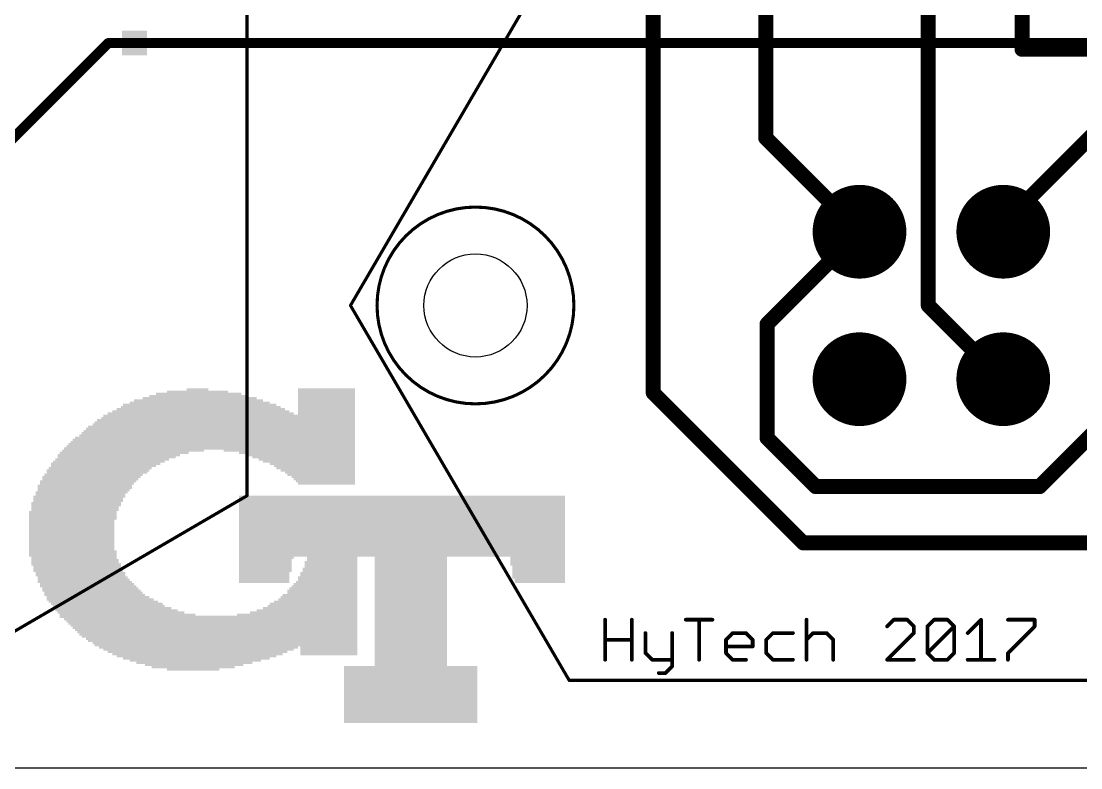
# Model space of a CAD drawing. Extents: x 0 to 107, y 0 to 139.
# Drawn here: x 23.84 to 66.91, y 0 to 30.35 of the extents above; entities that cross this region are included whole.
import ezdxf

# ---------------------------------------------------------------- set-up
doc = ezdxf.new("R2010")
doc.units = 0
for name, color, linetype in [('1', 14, 'CONTINUOUS'), ('16', 174, 'CONTINUOUS'), ('17', 94, 'CONTINUOUS'), ('18', 94, 'CONTINUOUS'), ('20', 178, 'CONTINUOUS'), ('21', 250, 'CONTINUOUS'), ('22', 250, 'CONTINUOUS'), ('51', 250, 'CONTINUOUS')]:
    doc.layers.add(name, color=color, linetype=linetype)

# ---------------------------------------------------------------- blocks, each defined once
blk = doc.blocks.new('RECT')
blk.add_solid([(-0.5, -0.5), (0.5, -0.5), (-0.5, 0.5), (0.5, 0.5)])
blk = doc.blocks.new('ROUNDP')
at = {"const_width": 0.5}
blk.add_lwpolyline([(0, -0.25, 1), (0, 0.25, 1), (0, -0.25)], format="xyb", dxfattribs=at)
blk = doc.blocks.new('SQUAREV')
blk.add_solid([(-0.5, -0.5), (0.5, -0.5), (-0.5, 0.5), (0.5, 0.5)])

msp = doc.modelspace()

# ---------------------------------------------------------------- linework, layer by layer
at = {"layer": '1'}
for points, const_width in [([(54.102, 25.6032), (54.102, 35.052)], 0.6096), ([(49.53, 15.24), (49.53, 33.02)], 0.6096), ([(60.706, 33.02), (60.706, 18.796)], 0.6096), ([(64.516, 29.21), (64.516, 33.02)], 0.6096), ([(27.3812, 29.464), (20.7772, 22.86)], 0.4064), ([(28.448, 29.464), (27.3812, 29.464)], 0.4064), ([(63.754, 22.098), (70.866, 29.21)], 0.6096), ([(70.866, 29.21), (64.516, 29.21)], 0.6096), ([(57.912, 21.7932), (54.102, 25.6032)], 0.6096), ([(63.754, 21.7932), (63.754, 22.098)], 0.6096), ([(54.1528, 18.034), (57.912, 21.7932)], 0.6096), ([(60.706, 18.796), (63.7032, 15.7988)], 0.6096), ([(54.1528, 18.034), (54.1528, 13.4112)], 0.6096), ([(63.7032, 15.7988), (63.754, 15.7988)], 0.6096), ([(69.596, 15.7988), (65.2272, 11.43)], 0.6096), ([(55.626, 9.144), (49.53, 15.24)], 0.6096), ([(54.1528, 13.4112), (56.134, 11.43)], 0.6096), ([(56.134, 11.43), (65.2272, 11.43)], 0.6096), ([(74.6252, 9.144), (55.626, 9.144)], 0.6096)]:
    msp.add_lwpolyline(points, dxfattribs=dict(at, const_width=const_width))
for points, const_width in [([(27.3812, 29.5656, 1), (27.3812, 29.3624)], 0.2032), ([(27.453, 29.3922, 1), (27.3094, 29.5358)], 0.2032), ([(28.448, 29.3624, 1), (28.448, 29.5656)], 0.2032), ([(64.516, 29.3624, 1), (64.516, 29.0576)], 0.3048), ([(64.3636, 29.21, 1), (64.6684, 29.21)], 0.3048), ([(54.2098, 25.711, 1), (53.9942, 25.4954)], 0.3048), ([(53.9496, 25.6032, 1), (54.2544, 25.6032)], 0.3048), ([(63.9064, 22.098, 1), (63.6016, 22.098)], 0.3048), ([(58.0198, 21.6854, 1), (57.8042, 21.901)], 0.3048), ([(57.8042, 21.6854, 1), (58.0198, 21.901)], 0.3048), ([(63.6462, 22.2058, 1), (63.8618, 21.9902)], 0.3048), ([(63.6016, 21.7932, 1), (63.9064, 21.7932)], 0.3048), ([(60.8138, 18.9038, 1), (60.5982, 18.6882)], 0.3048), ([(60.5536, 18.796, 1), (60.8584, 18.796)], 0.3048), ([(54.045, 18.1418, 1), (54.2606, 17.9262)], 0.3048), ([(54.3052, 18.034, 1), (54.0004, 18.034)], 0.3048), ([(63.7032, 15.9512, 1), (63.7032, 15.6464)], 0.3048), ([(63.5954, 15.691, 1), (63.811, 15.9066)], 0.3048), ([(63.754, 15.6464, 1), (63.754, 15.9512)], 0.3048), ([(49.6378, 15.3478, 1), (49.4222, 15.1322)], 0.3048), ([(49.3776, 15.24, 1), (49.6824, 15.24)], 0.3048), ([(54.2606, 13.519, 1), (54.045, 13.3034)], 0.3048), ([(54.0004, 13.4112, 1), (54.3052, 13.4112)], 0.3048), ([(56.134, 11.5824, 1), (56.134, 11.2776)], 0.3048), ([(56.0262, 11.3222, 1), (56.2418, 11.5378)], 0.3048), ([(65.1194, 11.5378, 1), (65.335, 11.3222)], 0.3048), ([(65.2272, 11.2776, 1), (65.2272, 11.5824)], 0.3048), ([(55.626, 9.2964, 1), (55.626, 8.9916)], 0.3048), ([(55.5182, 9.0362, 1), (55.7338, 9.2518)], 0.3048)]:
    msp.add_lwpolyline(points, format="xyb", dxfattribs=dict(at, const_width=const_width))
at = {"layer": '16', "const_width": 0.4064}
msp.add_lwpolyline([(67.564, 29.464), (28.448, 29.464)], dxfattribs=at)
at = {"layer": '16', "const_width": 0.2032}
msp.add_lwpolyline([(28.448, 29.5656, 1), (28.448, 29.3624)], format="xyb", dxfattribs=at)
at = {"layer": '20'}
msp.add_line((0, 0), (107.168, 0), dxfattribs=at)
msp.add_circle((42.3037, 18.796), 2.0955, dxfattribs=at)
at = {"layer": '21', "const_width": 0.127}
msp.add_lwpolyline([(42.3037, 14.796, 1), (42.3037, 22.796, 1), (42.3037, 14.796)], format="xyb", dxfattribs=at)
at = {"layer": '22', "const_width": 0.127}
for points in [[(33.02, 58.0263), (33.02, 11.0617)], [(46.1137, 34.036), (37.2237, 18.796)], [(46.1137, 3.556), (37.2237, 18.796)], [(33.02, 11.0617), (17.78, 2.1717)], [(93.0783, 3.556), (46.1137, 3.556)]]:
    msp.add_lwpolyline(points, dxfattribs=at)
at = {"layer": '22'}
for points, const_width in [([(42.3037, 14.796, 1), (42.3037, 22.796, 1), (42.3037, 14.796)], 0.127), ([(37.2511, 18.812, 1), (37.1963, 18.78)], 0.0635), ([(37.1963, 18.812, 1), (37.2511, 18.78)], 0.0635), ([(32.9883, 11.0617, 1), (33.0518, 11.0617)], 0.0635), ([(33.036, 11.0343, 1), (33.004, 11.0891)], 0.0635), ([(46.1137, 3.5878, 1), (46.1137, 3.5242)], 0.0635), ([(46.0863, 3.54, 1), (46.1411, 3.572)], 0.0635)]:
    msp.add_lwpolyline(points, format="xyb", dxfattribs=dict(at, const_width=const_width))
at = {"layer": '51', "const_width": 0.1524}
for points in [[(47.5742, 4.3942), (47.5742, 6.0212)], [(48.6589, 6.0212), (48.6589, 4.3942)], [(50.8485, 6.0212), (51.9332, 6.0212)], [(51.3908, 4.3942), (51.3908, 6.0212)], [(55.76, 6.0212), (55.76, 4.3942)], [(59.3055, 6.0212), (59.0343, 5.75)], [(59.8478, 6.0212), (59.3055, 6.0212)], [(60.119, 5.75), (59.8478, 6.0212)], [(60.6715, 5.75), (60.9426, 6.0212)], [(60.9426, 6.0212), (61.4849, 6.0212)], [(61.4849, 6.0212), (61.7561, 5.75)], [(62.3086, 5.4789), (62.8509, 6.0212)], [(62.8509, 6.0212), (62.8509, 4.3942)], [(63.9458, 6.0212), (65.0304, 6.0212)], [(65.0304, 6.0212), (65.0304, 5.75)], [(60.119, 5.4789), (60.119, 5.75)], [(60.6715, 4.6654), (60.6715, 5.75)], [(60.6715, 4.6654), (61.7561, 5.75)], [(61.7561, 5.75), (61.7561, 4.6654)], [(65.0304, 5.75), (63.9458, 4.6654)], [(47.5742, 5.2077), (48.6589, 5.2077)], [(49.2114, 5.4789), (49.2114, 4.6654)], [(50.296, 5.4789), (50.296, 4.123)], [(52.4857, 5.2077), (52.7568, 5.4789)], [(52.4857, 4.6654), (52.4857, 5.2077)], [(52.7568, 5.4789), (53.2992, 5.4789)], [(53.2992, 5.4789), (53.5703, 5.2077)], [(53.5703, 5.2077), (53.5703, 4.9365)], [(54.394, 5.4789), (54.1228, 5.2077)], [(54.1228, 5.2077), (54.1228, 4.6654)], [(55.2075, 5.4789), (54.394, 5.4789)], [(55.76, 5.2077), (56.0311, 5.4789)], [(56.0311, 5.4789), (56.5735, 5.4789)], [(56.5735, 5.4789), (56.8446, 5.2077)], [(56.8446, 5.2077), (56.8446, 4.3942)], [(59.0343, 4.3942), (60.119, 5.4789)], [(49.2114, 4.6654), (49.4825, 4.3942)], [(53.5703, 4.9365), (52.4857, 4.9365)], [(52.7568, 4.3942), (52.4857, 4.6654)], [(54.1228, 4.6654), (54.394, 4.3942)], [(60.9426, 4.3942), (60.6715, 4.6654)], [(61.7561, 4.6654), (61.4849, 4.3942)], [(63.9458, 4.6654), (63.9458, 4.3942)], [(49.4825, 4.3942), (50.296, 4.3942)], [(53.2992, 4.3942), (52.7568, 4.3942)], [(54.394, 4.3942), (55.2075, 4.3942)], [(60.119, 4.3942), (59.0343, 4.3942)], [(61.4849, 4.3942), (60.9426, 4.3942)], [(62.3086, 4.3942), (63.3933, 4.3942)], [(50.0249, 3.8519), (49.7537, 3.8519)], [(50.296, 4.123), (50.0249, 3.8519)]]:
    msp.add_lwpolyline(points, dxfattribs=at)
at = {"layer": '51', "const_width": 0.0762}
for points in [[(47.6123, 6.0212, 1), (47.5361, 6.0212)], [(48.697, 6.0212, 1), (48.6208, 6.0212)], [(50.8485, 6.0593, 1), (50.8485, 5.9831)], [(51.4289, 6.0212, 1), (51.3527, 6.0212)], [(51.9332, 5.9831, 1), (51.9332, 6.0593)], [(55.7981, 6.0212, 1), (55.7219, 6.0212)], [(59.3055, 6.0593, 1), (59.3055, 5.9831)], [(59.3324, 5.9942, 1), (59.2785, 6.0481)], [(59.8747, 6.0481, 1), (59.8208, 5.9942)], [(59.8478, 5.9831, 1), (59.8478, 6.0593)], [(60.9426, 6.0593, 1), (60.9426, 5.9831)], [(60.9696, 5.9942, 1), (60.9157, 6.0481)], [(61.5119, 6.0481, 1), (61.458, 5.9942)], [(61.4849, 5.9831, 1), (61.4849, 6.0593)], [(62.889, 6.0212, 1), (62.8128, 6.0212)], [(62.8779, 5.9942, 1), (62.824, 6.0481)], [(63.9458, 6.0593, 1), (63.9458, 5.9831)], [(65.0685, 6.0212, 1), (64.9923, 6.0212)], [(65.0304, 5.9831, 1), (65.0304, 6.0593)], [(59.0074, 5.777, 1), (59.0612, 5.7231)], [(60.1571, 5.75, 1), (60.0809, 5.75)], [(60.092, 5.7231, 1), (60.1459, 5.777)], [(60.6445, 5.777, 1), (60.6984, 5.7231)], [(60.7096, 5.75, 1), (60.6334, 5.75)], [(61.7942, 5.75, 1), (61.718, 5.75)], [(61.7831, 5.7231, 1), (61.7292, 5.777)], [(61.7292, 5.7231, 1), (61.783, 5.777)], [(64.9923, 5.75, 1), (65.0685, 5.75)], [(65.0574, 5.7231, 1), (65.0035, 5.777)], [(47.5742, 5.2458, 1), (47.5742, 5.1696)], [(48.6589, 5.1696, 1), (48.6589, 5.2458)], [(49.2495, 5.4789, 1), (49.1733, 5.4789)], [(50.3341, 5.4789, 1), (50.2579, 5.4789)], [(52.5238, 5.2077, 1), (52.4476, 5.2077)], [(52.4587, 5.2346, 1), (52.5126, 5.1808)], [(52.7568, 5.517, 1), (52.7568, 5.4408)], [(52.7838, 5.4519, 1), (52.7299, 5.5058)], [(53.3261, 5.5058, 1), (53.2722, 5.4519)], [(53.2992, 5.4408, 1), (53.2992, 5.517)], [(53.6084, 5.2077, 1), (53.5322, 5.2077)], [(53.5434, 5.1808, 1), (53.5973, 5.2346)], [(54.1609, 5.2077, 1), (54.0847, 5.2077)], [(54.0959, 5.2346, 1), (54.1498, 5.1808)], [(54.394, 5.517, 1), (54.394, 5.4408)], [(54.4209, 5.4519, 1), (54.367, 5.5058)], [(55.2075, 5.4408, 1), (55.2075, 5.517)], [(55.733, 5.2346, 1), (55.7869, 5.1808)], [(56.0311, 5.517, 1), (56.0311, 5.4408)], [(56.0581, 5.4519, 1), (56.0042, 5.5058)], [(56.6004, 5.5058, 1), (56.5465, 5.4519)], [(56.5735, 5.4408, 1), (56.5735, 5.517)], [(56.8827, 5.2077, 1), (56.8065, 5.2077)], [(56.8177, 5.1808, 1), (56.8716, 5.2346)], [(60.0809, 5.4789, 1), (60.1571, 5.4789)], [(60.1459, 5.4519, 1), (60.092, 5.5058)], [(62.2817, 5.5058, 1), (62.3355, 5.4519)], [(49.2383, 4.6923, 1), (49.1844, 4.6384)], [(52.5126, 4.6923, 1), (52.4587, 4.6384)], [(52.4857, 4.9746, 1), (52.4857, 4.8984)], [(53.5322, 4.9365, 1), (53.6084, 4.9365)], [(53.5703, 4.8984, 1), (53.5703, 4.9746)], [(54.1498, 4.6923, 1), (54.0959, 4.6384)], [(60.6984, 4.6923, 1), (60.6445, 4.6384)], [(61.783, 4.6384, 1), (61.7292, 4.6923)], [(63.9839, 4.6654, 1), (63.9077, 4.6654)], [(47.5361, 4.3942, 1), (47.6123, 4.3942)], [(48.6208, 4.3942, 1), (48.697, 4.3942)], [(49.1733, 4.6654, 1), (49.2495, 4.6654)], [(49.4825, 4.4323, 1), (49.4825, 4.3561)], [(49.4556, 4.3673, 1), (49.5095, 4.4211)], [(50.296, 4.3561, 1), (50.296, 4.4323)], [(51.3527, 4.3942, 1), (51.4289, 4.3942)], [(52.4476, 4.6654, 1), (52.5238, 4.6654)], [(52.7568, 4.4323, 1), (52.7568, 4.3561)], [(52.7299, 4.3673, 1), (52.7838, 4.4211)], [(53.2992, 4.3561, 1), (53.2992, 4.4323)], [(54.0847, 4.6654, 1), (54.1609, 4.6654)], [(54.394, 4.4323, 1), (54.394, 4.3561)], [(54.367, 4.3673, 1), (54.4209, 4.4211)], [(55.2075, 4.3561, 1), (55.2075, 4.4323)], [(55.7219, 4.3942, 1), (55.7981, 4.3942)], [(56.8065, 4.3942, 1), (56.8827, 4.3942)], [(59.0343, 4.4323, 1), (59.0343, 4.3561)], [(59.0074, 4.4211, 1), (59.0612, 4.3673)], [(60.119, 4.3561, 1), (60.119, 4.4323)], [(60.6445, 4.6923, 1), (60.6984, 4.6384)], [(60.6334, 4.6654, 1), (60.7096, 4.6654)], [(60.9426, 4.4323, 1), (60.9426, 4.3561)], [(60.9157, 4.3673, 1), (60.9696, 4.4211)], [(61.458, 4.4211, 1), (61.5119, 4.3673)], [(61.4849, 4.3561, 1), (61.4849, 4.4323)], [(61.718, 4.6654, 1), (61.7942, 4.6654)], [(62.3086, 4.4323, 1), (62.3086, 4.3561)], [(62.8128, 4.3942, 1), (62.889, 4.3942)], [(63.3933, 4.3561, 1), (63.3933, 4.4323)], [(63.9188, 4.6923, 1), (63.9727, 4.6384)], [(63.9077, 4.3942, 1), (63.9839, 4.3942)], [(49.7537, 3.89, 1), (49.7537, 3.8138)], [(49.9979, 3.8788, 1), (50.0518, 3.8249)], [(50.0249, 3.8138, 1), (50.0249, 3.89)], [(50.2579, 4.123, 1), (50.3341, 4.123)], [(50.323, 4.0961, 1), (50.2691, 4.15)]]:
    msp.add_lwpolyline(points, format="xyb", dxfattribs=at)

# ---------------------------------------------------------------- block references
at = {"layer": '17', "xscale": 3.81, "yscale": 3.81, "rotation": 180}
for p in [(57.912, 21.7932), (57.912, 21.7932), (63.754, 21.7932), (63.754, 21.7932), (57.912, 15.7988), (57.912, 15.7988), (63.754, 15.7988), (63.754, 15.7988)]:
    msp.add_blockref('ROUNDP', p, dxfattribs=at)
at = {"layer": '18', "xscale": 1.0064, "yscale": 1.0064}
msp.add_blockref('SQUAREV', (28.448, 29.464), dxfattribs=at)
msp.add_blockref('SQUAREV', (28.448, 29.464), dxfattribs=at)
at = {"layer": '51', "yscale": 0.0889}
for p, xscale in [((31.0515, 15.113), 4.0005), ((31.0515, 15.2019), 3.4671), ((31.0071, 15.2908), 2.4892), ((31.0071, 15.3797), 0.889), ((36.2522, 15.3797), 2.3114), ((36.2522, 15.2908), 2.3114), ((36.2522, 15.2019), 2.3114), ((36.2522, 15.113), 2.3114), ((31.1404, 14.6685), 6.4897), ((31.096, 14.7574), 6.223), ((31.096, 14.8463), 5.6896), ((31.0515, 14.9352), 5.2451), ((31.096, 15.0241), 4.6228), ((36.2522, 15.0241), 2.3114), ((36.2522, 14.9352), 2.3114), ((36.2522, 14.8463), 2.3114), ((36.2522, 14.7574), 2.3114), ((36.2522, 14.6685), 2.3114), ((32.2517, 14.224), 10.3124), ((32.2961, 14.3129), 10.2235), ((31.1404, 14.4018), 7.5565), ((31.1404, 14.4907), 7.2009), ((31.1404, 14.5796), 6.8453), ((36.2522, 14.5796), 2.3114), ((36.2522, 14.4907), 2.3114), ((36.2522, 14.4018), 2.3114), ((31.9405, 13.7795), 10.9347), ((31.985, 13.8684), 10.8458), ((32.0739, 13.9573), 10.668), ((32.1183, 14.0462), 10.5791), ((32.1628, 14.1351), 10.4902), ((31.6738, 13.335), 11.4681), ((31.7183, 13.4239), 11.3792), ((31.8072, 13.5128), 11.2014), ((31.8516, 13.6017), 11.1125), ((31.8961, 13.6906), 11.0236), ((28.3845, 12.8905), 5.7785), ((31.496, 12.9794), 11.8237), ((31.5404, 13.0683), 11.7348), ((31.5849, 13.1572), 11.6459), ((31.6294, 13.2461), 11.557), ((34.7409, 12.8905), 5.334), ((27.4066, 12.446), 4.5339), ((27.54, 12.5349), 4.6228), ((27.8067, 12.7127), 4.9784), ((27.7178, 12.6238), 4.8006), ((28.0289, 12.8016), 5.2451), ((35.052, 12.8016), 4.7117), ((35.2298, 12.7127), 4.3561), ((35.3187, 12.6238), 4.1783), ((35.452, 12.5349), 3.9116), ((35.541, 12.446), 3.7338), ((26.9621, 12.0904), 4.1783), ((27.051, 12.1793), 4.1783), ((27.2733, 12.3571), 4.445), ((27.1844, 12.2682), 4.2672), ((35.6743, 12.3571), 3.4671), ((35.7632, 12.2682), 3.2893), ((35.8077, 12.1793), 3.2004), ((35.8966, 12.0904), 3.0226), ((26.5621, 11.6459), 3.9116), ((26.6954, 11.8237), 4.0005), ((26.651, 11.7348), 3.9116), ((26.7843, 11.9126), 4.0005), ((26.9177, 12.0015), 4.0894), ((35.9855, 12.0015), 2.8448), ((36.0299, 11.9126), 2.7559), ((36.1188, 11.8237), 2.5781), ((36.1633, 11.7348), 2.4892), ((36.2077, 11.6459), 2.4003), ((26.2954, 11.2014), 3.7338), ((26.4287, 11.4681), 3.8227), ((26.4287, 11.3792), 3.8227), ((26.3843, 11.2903), 3.7338), ((26.5176, 11.557), 3.8227), ((36.2522, 11.557), 2.3114), ((26.0731, 10.7569), 3.6449), ((26.162, 10.9347), 3.6449), ((26.162, 10.8458), 3.6449), ((26.2065, 11.0236), 3.7338), ((26.2509, 11.1125), 3.6449), ((39.3192, 11.0236), 13.2461), ((39.3192, 10.9347), 13.2461), ((39.3192, 10.8458), 13.2461), ((39.3192, 10.7569), 13.2461), ((25.9398, 10.4013), 3.556), ((25.9398, 10.3124), 3.556), ((26.0731, 10.668), 3.6449), ((26.0287, 10.5791), 3.556), ((26.0287, 10.4902), 3.556), ((39.3192, 10.668), 13.2461), ((39.3192, 10.5791), 13.2461), ((39.3192, 10.4902), 13.2461), ((39.3192, 10.4013), 13.2461), ((39.3192, 10.3124), 13.2461), ((25.8953, 10.0457), 3.4671), ((25.8953, 9.9568), 3.4671), ((25.8953, 9.8679), 3.4671), ((25.9398, 10.2235), 3.556), ((25.9398, 10.1346), 3.556), ((39.3192, 10.2235), 13.2461), ((39.3192, 10.1346), 13.2461), ((39.3192, 10.0457), 13.2461), ((39.3192, 9.9568), 13.2461), ((39.3192, 9.8679), 13.2461), ((25.8953, 9.779), 3.4671), ((25.8953, 9.6901), 3.4671), ((25.8953, 9.6012), 3.4671), ((25.8953, 9.5123), 3.4671), ((39.3192, 9.779), 13.2461), ((39.3192, 9.6901), 13.2461), ((39.3192, 9.6012), 13.2461), ((39.3192, 9.5123), 13.2461), ((25.8953, 9.4234), 3.4671), ((25.8953, 9.3345), 3.4671), ((25.8953, 9.2456), 3.4671), ((25.8953, 9.1567), 3.4671), ((25.8953, 9.0678), 3.4671), ((39.3192, 9.4234), 13.2461), ((39.3192, 9.3345), 13.2461), ((39.3192, 9.2456), 13.2461), ((39.3192, 9.1567), 13.2461), ((39.3192, 9.0678), 13.2461), ((25.8953, 8.9789), 3.4671), ((25.8953, 8.89), 3.4671), ((25.9398, 8.8011), 3.556), ((25.9398, 8.7122), 3.556), ((25.9398, 8.6233), 3.556), ((39.3192, 8.9789), 13.2461), ((39.3192, 8.89), 13.2461), ((39.3192, 8.8011), 13.2461), ((39.3192, 8.7122), 13.2461), ((39.3192, 8.6233), 13.2461), ((25.9842, 8.5344), 3.4671), ((26.0287, 8.4455), 3.556), ((26.0287, 8.3566), 3.556), ((26.0731, 8.2677), 3.6449), ((26.1176, 8.1788), 3.556), ((33.8074, 8.5344), 2.2225), ((33.763, 8.4455), 2.1336), ((33.763, 8.3566), 2.1336), ((33.763, 8.2677), 2.1336), ((33.763, 8.1788), 2.1336), ((36.43, 8.3566), 2.1336), ((36.43, 8.2677), 2.1336), ((36.43, 8.1788), 2.1336), ((36.4744, 8.5344), 2.0447), ((36.4744, 8.4455), 2.0447), ((39.6748, 8.5344), 2.9337), ((39.6748, 8.4455), 2.9337), ((39.6748, 8.3566), 2.9337), ((39.6748, 8.2677), 2.9337), ((39.6748, 8.1788), 2.9337), ((44.831, 8.5344), 2.2225), ((44.831, 8.4455), 2.2225), ((44.831, 8.3566), 2.2225), ((44.831, 8.2677), 2.2225), ((44.8755, 8.1788), 2.1336), ((26.162, 8.0899), 3.6449), ((26.162, 8.001), 3.6449), ((26.2509, 7.9121), 3.6449), ((26.2509, 7.8232), 3.6449), ((26.3398, 7.7343), 3.6449), ((33.7185, 7.9121), 2.0447), ((33.7185, 7.8232), 2.0447), ((33.7185, 7.7343), 2.0447), ((33.763, 8.0899), 2.1336), ((33.763, 8.001), 2.1336), ((36.2966, 7.7343), 2.4003), ((36.3411, 7.9121), 2.3114), ((36.3411, 7.8232), 2.3114), ((36.3855, 8.0899), 2.2225), ((36.3855, 8.001), 2.2225), ((39.6748, 8.0899), 2.9337), ((39.6748, 8.001), 2.9337), ((39.6748, 7.9121), 2.9337), ((39.6748, 7.8232), 2.9337), ((39.6748, 7.7343), 2.9337), ((44.8755, 8.0899), 2.1336), ((44.8755, 8.001), 2.1336), ((44.8755, 7.9121), 2.1336), ((44.8755, 7.8232), 2.1336), ((44.8755, 7.7343), 2.1336), ((26.3843, 7.6454), 3.7338), ((26.4287, 7.5565), 3.8227), ((26.5176, 7.4676), 3.8227), ((26.5621, 7.3787), 3.9116), ((26.651, 7.2898), 3.9116), ((33.7185, 7.6454), 2.0447), ((33.7185, 7.5565), 2.0447), ((36.1188, 7.2898), 2.7559), ((36.1633, 7.3787), 2.667), ((36.2077, 7.4676), 2.5781), ((36.2522, 7.5565), 2.4892), ((36.2966, 7.6454), 2.4003), ((39.6748, 7.6454), 2.9337), ((39.6748, 7.5565), 2.9337), ((39.6748, 7.4676), 2.9337), ((39.6748, 7.3787), 2.9337), ((39.6748, 7.2898), 2.9337), ((44.9199, 7.6454), 2.0447), ((44.9199, 7.5565), 2.0447), ((26.6954, 7.2009), 4.0005), ((26.7843, 7.112), 4.0005), ((26.8288, 7.0231), 4.0894), ((26.9621, 6.9342), 4.1783), ((35.941, 6.9342), 3.1115), ((35.9855, 7.0231), 3.0226), ((36.0744, 7.2009), 2.8448), ((36.0744, 7.112), 2.8448), ((39.6748, 7.2009), 2.9337), ((39.6748, 7.112), 2.9337), ((39.6748, 7.0231), 2.9337), ((39.6748, 6.9342), 2.9337), ((27.051, 6.8453), 4.3561), ((27.1844, 6.7564), 4.445), ((27.3177, 6.6675), 4.5339), ((27.4066, 6.5786), 4.5339), ((27.54, 6.4897), 4.8006), ((35.5854, 6.4897), 3.8227), ((35.6743, 6.5786), 3.6449), ((35.7188, 6.6675), 3.556), ((35.8077, 6.7564), 3.3782), ((35.8966, 6.8453), 3.2004), ((39.6748, 6.8453), 2.9337), ((39.6748, 6.7564), 2.9337), ((39.6748, 6.6675), 2.9337), ((39.6748, 6.5786), 2.9337), ((39.6748, 6.4897), 2.9337), ((27.7178, 6.4008), 4.9784), ((27.8956, 6.3119), 5.1562), ((28.1623, 6.223), 5.5118), ((31.4516, 6.1341), 12.0904), ((31.5404, 6.0452), 11.9126), ((35.052, 6.223), 4.8895), ((35.3187, 6.3119), 4.3561), ((35.452, 6.4008), 4.0894), ((39.6748, 6.4008), 2.9337), ((39.6748, 6.3119), 2.9337), ((39.6748, 6.223), 2.9337), ((39.6748, 6.1341), 2.9337), ((39.6748, 6.0452), 2.9337), ((31.5849, 5.9563), 11.8237), ((31.6294, 5.8674), 11.7348), ((31.6738, 5.7785), 11.6459), ((31.7183, 5.6896), 11.557), ((31.7627, 5.6007), 11.4681), ((39.6748, 5.9563), 2.9337), ((39.6748, 5.8674), 2.9337), ((39.6748, 5.7785), 2.9337), ((39.6748, 5.6896), 2.9337), ((39.6748, 5.6007), 2.9337), ((31.8072, 5.5118), 11.3792), ((31.8516, 5.4229), 11.2903), ((31.8961, 5.334), 11.2014), ((31.985, 5.2451), 11.0236), ((32.0294, 5.1562), 10.9347), ((39.6748, 5.5118), 2.9337), ((39.6748, 5.4229), 2.9337), ((39.6748, 5.334), 2.9337), ((39.6748, 5.2451), 2.9337), ((39.6748, 5.1562), 2.9337), ((32.1183, 5.0673), 10.7569), ((32.1628, 4.9784), 10.668), ((31.0515, 4.8895), 8.0899), ((31.0515, 4.8006), 7.7343), ((31.0071, 4.7117), 7.2898), ((36.3411, 4.8895), 2.3114), ((36.3411, 4.8006), 2.3114), ((36.3411, 4.7117), 2.3114), ((39.6748, 5.0673), 2.9337), ((39.6748, 4.9784), 2.9337), ((39.6748, 4.8895), 2.9337), ((39.6748, 4.8006), 2.9337), ((39.6748, 4.7117), 2.9337), ((31.0071, 4.6228), 6.9342), ((30.9626, 4.5339), 6.4897), ((30.9626, 4.445), 5.9563), ((30.9182, 4.3561), 5.334), ((30.8737, 4.2672), 4.7117), ((36.3411, 4.6228), 2.3114), ((39.6748, 4.6228), 2.9337), ((39.6748, 4.5339), 2.9337), ((39.6748, 4.445), 2.9337), ((39.6748, 4.3561), 2.9337), ((39.6748, 4.2672), 2.9337), ((30.8737, 4.1783), 4.0005), ((30.8293, 4.0894), 3.3782), ((30.8293, 4.0005), 2.1336), ((39.6748, 4.0894), 5.4229), ((39.6748, 4.0005), 5.4229), ((39.6748, 3.9116), 5.4229), ((39.6748, 4.1783), 2.9337), ((39.6748, 3.8227), 5.4229), ((39.6748, 3.7338), 5.4229), ((39.6748, 3.6449), 5.4229), ((39.6748, 3.556), 5.4229), ((39.6748, 3.4671), 5.4229), ((39.6748, 3.3782), 5.4229), ((39.6748, 3.2893), 5.4229), ((39.6748, 3.2004), 5.4229), ((39.6748, 3.1115), 5.4229), ((39.6748, 3.0226), 5.4229), ((39.6748, 2.9337), 5.4229), ((39.6748, 2.8448), 5.4229), ((39.6748, 2.7559), 5.4229), ((39.6748, 2.667), 5.4229), ((39.6748, 2.5781), 5.4229), ((39.6748, 2.4892), 5.4229), ((39.6748, 2.4003), 5.4229), ((39.6748, 2.3114), 5.4229), ((39.6748, 2.2225), 5.4229), ((39.6748, 2.1336), 5.4229), ((39.6748, 2.0447), 5.4229), ((39.6748, 1.9558), 5.4229), ((39.6748, 1.8669), 5.4229)]:
    msp.add_blockref('RECT', p, dxfattribs=dict(at, xscale=xscale))

doc.saveas('drawing.dxf')
